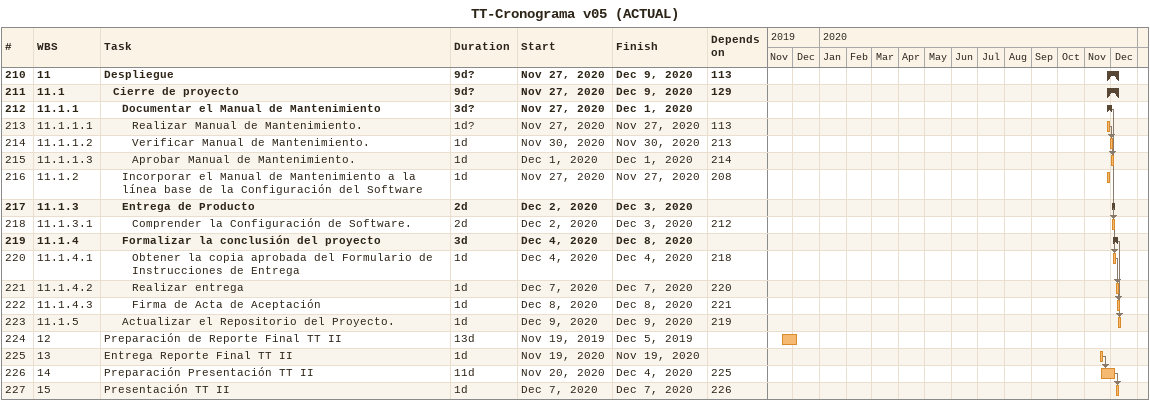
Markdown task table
TT-Cronograma v05 (ACTUAL)

| ID | WBS | Task | Duration | Start | Finish | Predecessors |
|---|---|---|---|---|---|---|
| 210 | 11 | **Despliegue** | 9d? | 2020-11-27 | 2020-12-09 | 113 |
| 211 | 11.1 | **Cierre de proyecto** | 9d? | 2020-11-27 | 2020-12-09 | 129 |
| 212 | 11.1.1 | **Documentar el Manual de Mantenimiento** | 3d? | 2020-11-27 | 2020-12-01 |  |
| 213 | 11.1.1.1 | Realizar Manual de Mantenimiento. | 1d? | 2020-11-27 | 2020-11-27 | 113 |
| 214 | 11.1.1.2 | Verificar Manual de Mantenimiento. | 1d | 2020-11-30 | 2020-11-30 | 213 |
| 215 | 11.1.1.3 | Aprobar Manual de Mantenimiento. | 1d | 2020-12-01 | 2020-12-01 | 214 |
| 216 | 11.1.2 | Incorporar el Manual de Mantenimiento a la línea base de la Configuración del Software | 1d | 2020-11-27 | 2020-11-27 | 208 |
| 217 | 11.1.3 | **Entrega de Producto** | 2d | 2020-12-02 | 2020-12-03 |  |
| 218 | 11.1.3.1 | Comprender la Configuración de Software. | 2d | 2020-12-02 | 2020-12-03 | 212 |
| 219 | 11.1.4 | **Formalizar la conclusión del proyecto** | 3d | 2020-12-04 | 2020-12-08 |  |
| 220 | 11.1.4.1 | Obtener la copia aprobada del Formulario de Instrucciones de Entrega | 1d | 2020-12-04 | 2020-12-04 | 218 |
| 221 | 11.1.4.2 | Realizar entrega | 1d | 2020-12-07 | 2020-12-07 | 220 |
| 222 | 11.1.4.3 | Firma de Acta de Aceptación | 1d | 2020-12-08 | 2020-12-08 | 221 |
| 223 | 11.1.5 | Actualizar el Repositorio del Proyecto. | 1d | 2020-12-09 | 2020-12-09 | 219 |
| 224 | 12 | Preparación de Reporte Final TT II | 13d | 2019-11-19 | 2019-12-05 |  |
| 225 | 13 | Entrega Reporte Final TT II | 1d | 2020-11-19 | 2020-11-19 |  |
| 226 | 14 | Preparación Presentación TT II | 11d | 2020-11-20 | 2020-12-04 | 225 |
| 227 | 15 | Presentación TT II | 1d | 2020-12-07 | 2020-12-07 | 226 |
